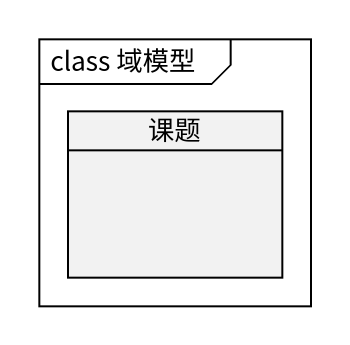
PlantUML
@startuml
mainframe class 域模型
hide circle
hide empty members
class 课题
@enduml
